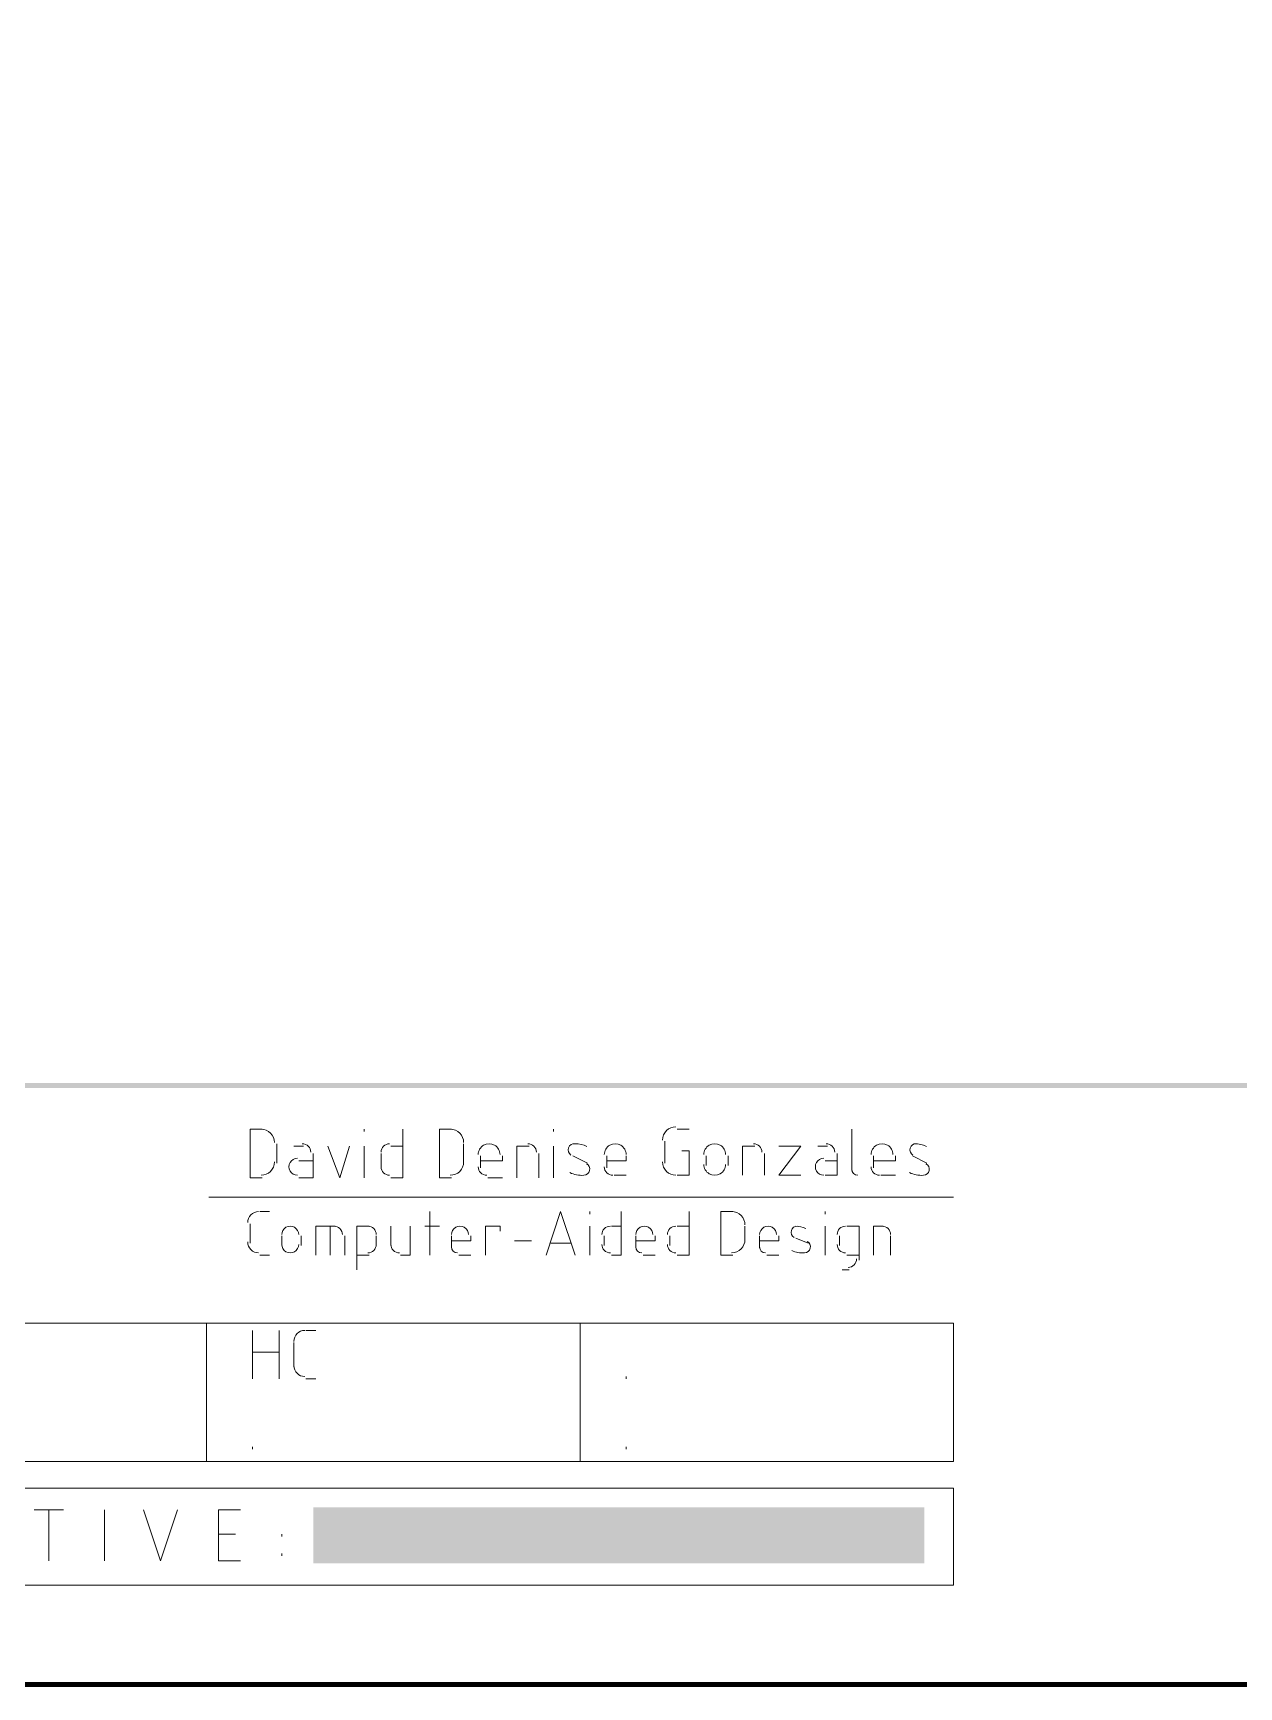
# Model space of a CAD drawing. Header units: millimetres. Extents: x 3.6 to 37.8, y 0.6 to 28.7.
# Drawn here: x 24.223 to 26.296, y 0.556 to 3.4 of the extents above; entities that cross this region are included whole.
import ezdxf

# ---------------------------------------------------------------- set-up
doc = ezdxf.new("R2010")
doc.units = ezdxf.units.MM
doc.layers.add('PDF_0', color=7, linetype='Continuous')

msp = doc.modelspace()

# ---------------------------------------------------------------- linework, layer by layer
at = {"layer": 'PDF_0', "lineweight": 0, "const_width": 0.00834}
msp.add_lwpolyline([(37.81912, 0.56017), (37.81912, 28.6618), (3.62095, 28.6618), (3.62095, 0.56017)], close=True, dxfattribs=at)
at = {"layer": 'PDF_0', "lineweight": 9}
for points in [[(24.6169, 1.5151), (24.59605, 1.5151), (24.59605, 1.4317), (24.6169, 1.4317)], [(24.79204, 1.51093), (24.79204, 1.5151)], [(24.85876, 1.5151), (24.85876, 1.4317), (24.83791, 1.4317)], [(24.94216, 1.5151), (24.92131, 1.5151), (24.92131, 1.4317), (24.94216, 1.4317)], [(25.1173, 1.51093), (25.1173, 1.5151)], [(25.32997, 1.5151), (25.35082, 1.5151)], [(25.63021, 1.44421), (25.63021, 1.5151)], [(24.64192, 1.45672), (24.64192, 1.49008)], [(24.67111, 1.48591), (24.68779, 1.48591)], [(24.72949, 1.48591), (24.75034, 1.4317), (24.76702, 1.48591)], [(24.79204, 1.4317), (24.79204, 1.48591)], [(24.83791, 1.48591), (24.85876, 1.48591)], [(24.96301, 1.45672), (24.96301, 1.49008)], [(25.05475, 1.4317), (25.05475, 1.48591), (25.0756, 1.48591)], [(25.1173, 1.4317), (25.1173, 1.48591)], [(25.30912, 1.45672), (25.30912, 1.49425)], [(25.44256, 1.43587), (25.44256, 1.48591), (25.46341, 1.48591)], [(25.50511, 1.48591), (25.54264, 1.48591), (25.50511, 1.43587), (25.54264, 1.43587)], [(25.57183, 1.48591), (25.58851, 1.48591)], [(24.70447, 1.4734), (24.70447, 1.4317), (24.67945, 1.4317)], [(24.67945, 1.46089), (24.70447, 1.46089)], [(24.82123, 1.44838), (24.82123, 1.4734)], [(24.9922, 1.44838), (24.9922, 1.46923)], [(25.02973, 1.46923), (25.02973, 1.46089), (24.9922, 1.46089)], [(25.09228, 1.4734), (25.09228, 1.4317)], [(25.15066, 1.46923), (25.17568, 1.45672)], [(25.20904, 1.44838), (25.20904, 1.46923)], [(25.2424, 1.46923), (25.2424, 1.46089), (25.20904, 1.46089)], [(25.33831, 1.47757), (25.35082, 1.47757), (25.35082, 1.43587), (25.32997, 1.43587)], [(25.38001, 1.45255), (25.38001, 1.46923)], [(25.41754, 1.46923), (25.41754, 1.45255)], [(25.48009, 1.4734), (25.48009, 1.43587)], [(25.60519, 1.4734), (25.60519, 1.43587), (25.58434, 1.43587)], [(25.58434, 1.46089), (25.60519, 1.46089)], [(25.66774, 1.44838), (25.66774, 1.46923)], [(25.70527, 1.46923), (25.70527, 1.46089), (25.66774, 1.46089)], [(25.73446, 1.46923), (25.75948, 1.45672)], [(25.02973, 1.4317), (25.00471, 1.4317)], [(25.2424, 1.43587), (25.22155, 1.43587)], [(25.70527, 1.43587), (25.68025, 1.43587)], [(24.61273, 1.37332), (24.62941, 1.37332)], [(24.90463, 1.29826), (24.90463, 1.37332)], [(25.10479, 1.29826), (25.12981, 1.37332), (25.15483, 1.29826)], [(25.17985, 1.36915), (25.17985, 1.37332)], [(25.23406, 1.37332), (25.23406, 1.29826), (25.21738, 1.29826)], [(25.35082, 1.37332), (25.35082, 1.29826), (25.32997, 1.29826)], [(25.42588, 1.37332), (25.40503, 1.37332), (25.40503, 1.29826), (25.42588, 1.29826)], [(25.58434, 1.36915), (25.58434, 1.37332)], [(24.59605, 1.31911), (24.59605, 1.35247)], [(24.70864, 1.29826), (24.70864, 1.3483), (24.742, 1.3483)], [(24.73366, 1.29826), (24.73366, 1.3483)], [(24.77953, 1.27324), (24.77953, 1.3483), (24.80038, 1.3483)], [(24.83791, 1.3483), (24.83791, 1.31494)], [(24.85459, 1.29826), (24.87127, 1.29826), (24.87127, 1.3483)], [(24.89629, 1.3483), (24.92131, 1.3483)], [(25.00054, 1.29826), (25.00054, 1.3483), (25.02556, 1.3483), (25.02556, 1.33996)], [(25.17985, 1.29826), (25.17985, 1.3483)], [(25.21738, 1.3483), (25.23406, 1.3483)], [(25.32997, 1.3483), (25.35082, 1.3483)], [(25.44673, 1.32328), (25.44673, 1.3483)], [(25.58434, 1.29826), (25.58434, 1.3483)], [(25.64272, 1.28992), (25.64272, 1.3483), (25.62187, 1.3483)], [(25.66774, 1.29826), (25.66774, 1.3483), (25.68442, 1.3483)], [(24.65026, 1.31494), (24.65026, 1.33162)], [(24.68362, 1.33162), (24.68362, 1.31494)], [(24.75868, 1.33162), (24.75868, 1.29826)], [(24.81289, 1.33162), (24.81289, 1.31494)], [(24.94216, 1.31077), (24.94216, 1.33162)], [(24.97552, 1.33162), (24.97552, 1.32328), (24.94216, 1.32328)], [(25.05058, 1.32328), (25.07977, 1.32328)], [(25.14649, 1.31911), (25.11313, 1.31911)], [(25.20487, 1.31494), (25.20487, 1.33162)], [(25.25908, 1.31077), (25.25908, 1.33162)], [(25.29244, 1.33162), (25.29244, 1.32328), (25.25908, 1.32328)], [(25.31746, 1.31494), (25.31746, 1.33162)], [(25.47175, 1.31077), (25.47175, 1.33162)], [(25.50511, 1.33162), (25.50511, 1.32328), (25.47175, 1.32328)], [(25.5343, 1.32745), (25.55515, 1.31911)], [(25.60936, 1.33162), (25.60936, 1.31494)], [(25.69693, 1.33162), (25.69693, 1.29826)], [(24.62941, 1.29826), (24.61273, 1.29826)], [(24.80038, 1.29826), (24.77953, 1.29826)], [(24.97552, 1.29826), (24.95467, 1.29826)], [(25.29244, 1.29826), (25.27159, 1.29826)], [(25.50511, 1.29826), (25.48426, 1.29826)], [(25.62187, 1.29826), (25.64272, 1.29826)], [(25.61353, 1.27324), (25.62604, 1.27324)], [(24.60022, 1.08559), (24.60022, 1.16899)], [(24.64609, 1.16899), (24.64609, 1.08559)], [(24.69196, 1.16899), (24.70864, 1.16899)], [(24.67111, 1.10644), (24.67111, 1.14814)], [(24.60022, 1.13146), (24.64609, 1.13146)], [(24.70864, 1.08559), (24.69196, 1.08559)], [(25.2424, 1.08559), (25.2424, 1.08976)], [(24.60022, 0.96466), (24.60022, 0.96883)], [(25.2424, 0.96466), (25.2424, 0.96883)], [(24.22492, 0.86041), (24.27496, 0.86041)], [(24.24994, 0.77284), (24.24994, 0.86041)], [(24.34585, 0.77284), (24.34585, 0.86041)], [(24.41257, 0.86041), (24.44176, 0.77284), (24.47095, 0.86041)], [(24.57937, 0.77284), (24.54184, 0.77284), (24.54184, 0.86041), (24.57937, 0.86041)], [(24.57103, 0.81871), (24.54184, 0.81871)], [(24.65026, 0.81454), (24.65026, 0.81871)], [(24.65026, 0.78118), (24.65026, 0.78535)]]:
    msp.add_lwpolyline(points, dxfattribs=at)
for points in [[(25.17503, 1.48548, 0.0944784), (25.15445, 1.49005, 0.7874404), (25.14752, 1.47063)], [(25.14576, 1.44045, 0.1417303), (25.16952, 1.43587, 0.7873856), (25.17409, 1.45562)], [(25.72956, 1.44045, 0.1417303), (25.75332, 1.43587, 0.7873856), (25.75789, 1.45562)], [(25.52709, 1.30657, 0.141732), (25.54899, 1.30243, 0.7873856), (25.55356, 1.32218)]]:
    msp.add_lwpolyline(points, format="xyb", dxfattribs=at)
at = {"layer": 'PDF_0', "color": 8, "lineweight": 0, "true_color": 0x7f7f7f}
msp.add_lwpolyline([(24.52516, 1.39834), (25.80535, 1.39834)], dxfattribs=at)
at = {"layer": 'PDF_0', "color": 254, "lineweight": 0, "true_color": 0xdcdcdc}
for points in [[(22.59445, 0.94381), (25.80535, 0.94381), (25.80535, 1.1815), (22.59445, 1.1815)], [(22.59445, 0.89794), (25.80535, 0.89794), (25.80535, 0.73114), (22.59445, 0.73114)]]:
    msp.add_lwpolyline(points, close=True, dxfattribs=at)
for points in [[(24.52099, 0.94381), (24.52099, 1.1815)], [(25.16317, 0.94381), (25.16317, 1.1815)]]:
    msp.add_lwpolyline(points, dxfattribs=at)
at = {"layer": 'PDF_0', "lineweight": 9}
for centre, radius, start, end in [((24.61482, 1.49217), 0.02293, 359.99975, 90.00025), ((24.94008, 1.49217), 0.02293, 359.99975, 90.00025), ((25.32788, 1.49634), 0.02293, 89.99975, 180.00025), ((24.68571, 1.47549), 0.01459, 359.99878, 90.00122), ((24.83582, 1.47549), 0.01459, 89.99878, 180.00122), ((25.0068, 1.47132), 0.01876, 359.99945, 180.00055), ((25.07352, 1.47549), 0.01459, 359.99878, 90.00122), ((25.22364, 1.47132), 0.01876, 359.99945, 180.00055), ((25.39461, 1.47132), 0.01876, 359.99945, 180.00055), ((25.46133, 1.47549), 0.01459, 359.99878, 90.00122), ((25.58643, 1.47549), 0.01459, 359.99878, 90.00122), ((25.68234, 1.47132), 0.01876, 359.99945, 180.00055), ((25.74072, 1.47965), 0.01043, 87.03996, 239.91326), ((25.73655, 1.43379), 0.05629, 66.67554, 88.26431), ((24.61482, 1.4588), 0.02293, 269.99975, 0.00025), ((24.67736, 1.45047), 0.01459, 89.99878, 270.00122), ((24.83582, 1.45046), 0.01459, 179.99878, 270.00122), ((24.94008, 1.4588), 0.02293, 269.99975, 0.00025), ((25.00262, 1.45046), 0.01459, 179.99878, 270.00122), ((25.21946, 1.45046), 0.01459, 179.99878, 270.00122), ((25.32788, 1.4588), 0.02293, 179.99975, 270.00025), ((25.3946, 1.45463), 0.01876, 179.99945, 0.00055), ((25.58225, 1.45047), 0.01459, 89.99878, 270.00122), ((25.67816, 1.45046), 0.01459, 179.99878, 270.00122), ((25.64064, 1.4463), 0.01043, 180.00138, 269.99862), ((24.61064, 1.35456), 0.01876, 89.99945, 180.00055), ((25.4238, 1.35039), 0.02293, 359.99975, 90.00025), ((24.66486, 1.33371), 0.01459, 359.99878, 180.00122), ((24.73992, 1.33371), 0.01459, 359.99878, 90.00122), ((24.7983, 1.33371), 0.01459, 359.99878, 90.00122), ((24.95676, 1.33371), 0.01459, 359.99878, 180.00122), ((25.21529, 1.33371), 0.01459, 89.99878, 180.00122), ((25.27368, 1.33371), 0.01459, 359.99878, 180.00122), ((25.32788, 1.33371), 0.01459, 89.99878, 180.00122), ((25.48635, 1.33371), 0.01459, 359.99878, 180.00122), ((25.53639, 1.33787), 0.01043, 87.03996, 239.91326), ((25.53222, 1.30035), 0.04795, 66.67604, 88.26418), ((25.61978, 1.33371), 0.01459, 89.99878, 180.00122), ((25.68234, 1.33371), 0.01459, 359.99878, 90.00122), ((24.61064, 1.32119), 0.01876, 179.99945, 270.00055), ((24.66485, 1.31702), 0.01459, 179.99878, 0.00122), ((24.7983, 1.31702), 0.01459, 269.99878, 0.00122), ((24.8525, 1.31702), 0.01459, 179.99878, 270.00122), ((24.95259, 1.31286), 0.01043, 180.00138, 269.99862), ((25.21529, 1.31702), 0.01459, 179.99878, 270.00122), ((25.26951, 1.31286), 0.01043, 180.00138, 269.99862), ((25.32788, 1.31702), 0.01459, 179.99878, 270.00122), ((25.4238, 1.32536), 0.02293, 269.99975, 0.00025), ((25.48218, 1.31286), 0.01043, 180.00138, 269.99862), ((25.61978, 1.31702), 0.01459, 179.99878, 270.00122), ((25.62396, 1.292), 0.01459, 269.99878, 0.00122), ((24.68987, 1.15023), 0.01876, 89.99945, 180.00055), ((24.68987, 1.10852), 0.01876, 179.99945, 270.00055)]:
    msp.add_arc(centre, radius, start, end, dxfattribs=at)
at = {"layer": 'PDF_0', "transparency": 33554559}
for points in [[(3.62095, 1.59433), (3.62095, 1.58599), (37.81912, 1.59433)], [(3.62095, 1.58599), (37.81912, 1.59433), (37.81912, 1.58599)]]:
    msp.add_solid(points, dxfattribs=at)
at = {"layer": 'PDF_0', "color": 61, "true_color": 0xdfff7f, "transparency": 33554559}
for points in [[(24.70447, 0.86458), (24.70447, 0.76867), (25.75531, 0.86458)], [(24.70447, 0.76867), (25.75531, 0.86458), (25.75531, 0.76867)]]:
    msp.add_solid(points, dxfattribs=at)

doc.saveas('drawing.dxf')
